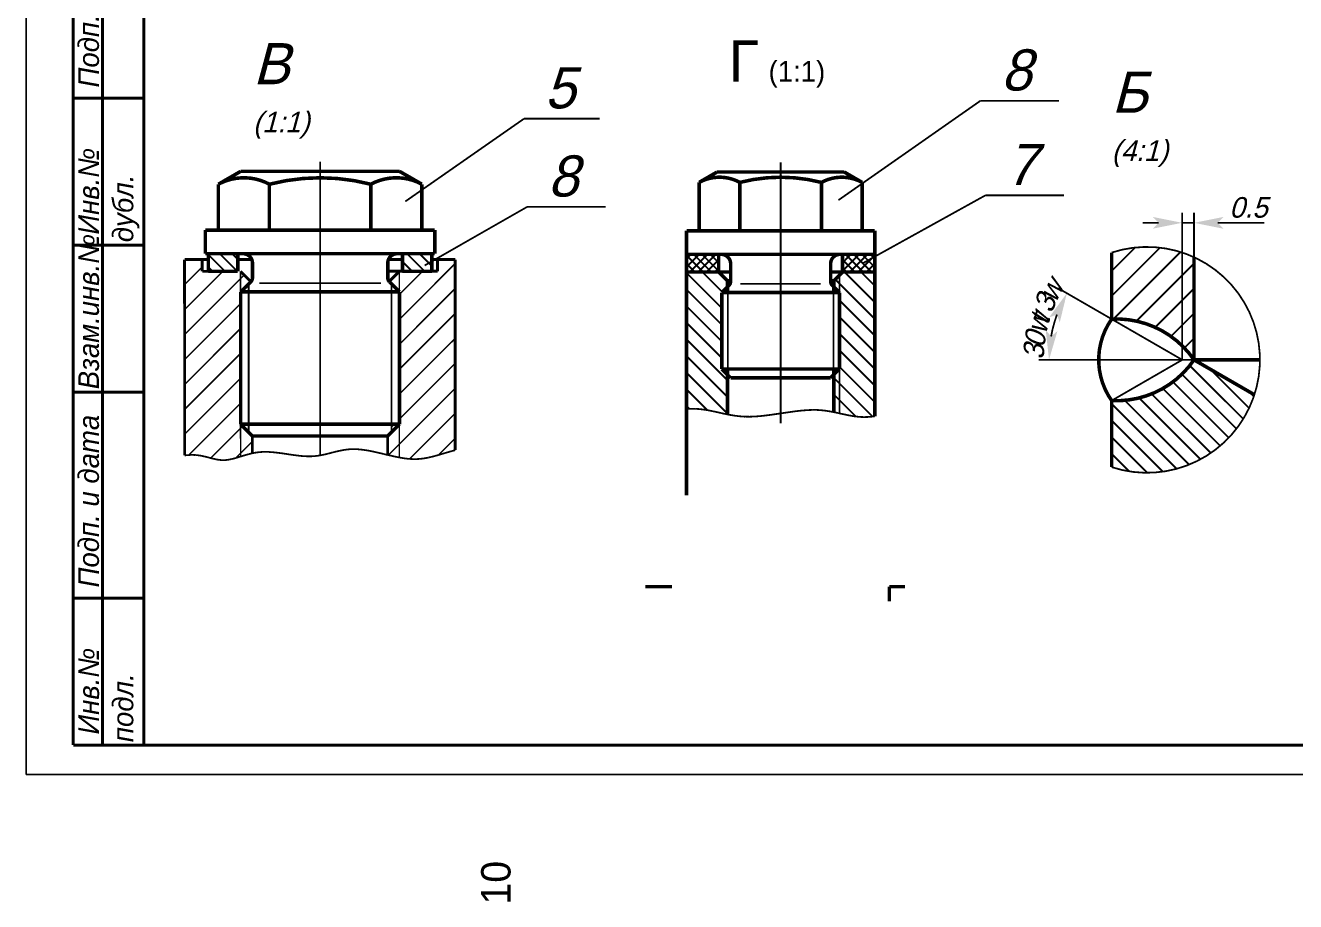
# Model space of a CAD drawing. Header units: millimetres. Extents: x 88 to 508, y -155 to 461.
# Drawn here: x 88 to 303.9, y -155.2 to -6.2 of the extents above; entities that cross this region are included whole.
import ezdxf

# ---------------------------------------------------------------- set-up
doc = ezdxf.new("R2010")
doc.units = ezdxf.units.MM
doc.styles.add('TextStyle_1', font='Tflex_a', dxfattribs={"oblique": 15, "height": 3.5})
doc.styles.add('TextStyle_10', font='Tflex_a', dxfattribs={"height": 7})
doc.styles.add('TextStyle_11', font='Tflex_a.shx.TTF', dxfattribs={"height": 3.5})
doc.styles.add('TextStyle_12', font='Tflex_a', dxfattribs={"height": 5})
doc.styles.add('TextStyle_2', font='Tflex_a', dxfattribs={"oblique": 15, "height": 7})
doc.styles.add('TextStyle_3', font='Tflex_a', dxfattribs={"oblique": 15, "height": 3.5})
doc.styles.add('TextStyle_4', font='Tflex_a', dxfattribs={"oblique": 15, "height": 3.5})
doc.styles.add('TextStyle_5', font='TFLEXS_A', dxfattribs={"oblique": 15, "height": 3.5})
doc.styles.add('TextStyle_6', font='TFLEXS_A', dxfattribs={"oblique": 15, "height": 3.5})
doc.styles.add('TextStyle_7', font='Tflex_a', dxfattribs={"oblique": 15, "height": 3.5})
doc.styles.add('TextStyle_8', font='TFLEXS_A', dxfattribs={"oblique": 15, "height": 3.5})

# ---------------------------------------------------------------- blocks, each defined once
blk = doc.blocks.new('_PV1Страница_3')
for points in [[(279.62, -40.8), (284.62, -39.8), (279.62, -38.8), (280.62, -39.8)], [(291.62, -38.8), (286.62, -39.8), (291.62, -40.8), (290.62, -39.8)], [(263.8, -56.73), (265, -51.77), (261.99, -55.89), (263.31, -55.4)], [(261.41, -58.03), (261.97, -63.1), (263.4, -58.21), (262.32, -59.12)]]:
    blk.add_hatch(color=7).paths.add_polyline_path(points, flags=0)
at = {"color": 7, "linetype": 'Continuous', "flags": 128}
for points, const_width in [([(284.62, -63.1), (284.62, -38.05)], 0.3), ([(286.62, -63.1), (286.62, -38.05)], 0.3), ([(277.87, -39.8), (280.62, -39.8)], 0.3), ([(284.62, -39.8), (286.62, -39.8)], 0.3), ([(290.62, -39.8), (298.56, -39.8)], 0.3), ([(272.62, -56.17), (272.62, -44.86)], 0.6), ([(272.62, -47.98), (276.6, -44.01)], 0.3), ([(272.62, -52.23), (280.82, -44.03)], 0.3), ([(272.93, -56.16), (284.32, -44.77)], 0.3), ([(276.82, -56.52), (286.62, -46.71)], 0.3), ([(286.62, -63.1), (286.62, -45.65)], 0.6), ([(263.49, -50.9), (272.62, -56.17)], 0.3), ([(280.01, -57.57), (286.62, -50.96)], 0.3), ([(272.62, -56.17), (284.62, -63.1)], 0.3), ([(282.7, -59.12), (286.62, -55.2)], 0.3), ([(284.98, -61.08), (286.62, -59.44)], 0.3), ([(260.22, -63.1), (284.62, -63.1)], 0.3), ([(272.62, -70.03), (284.62, -63.1)], 0.3), ([(284.62, -63.1), (286.62, -63.1)], 0.3), ([(285.9, -64.07), (294.98, -73.15)], 0.3), ([(286.62, -63.1), (297.82, -63.1)], 0.6), ([(286.62, -63.1), (296.88, -69.03)], 0.6), ([(289.34, -64.67), (295.98, -71.31)], 0.3), ([(283.03, -66.85), (292.52, -76.34)], 0.3), ([(284.56, -65.55), (293.83, -74.82)], 0.3), ([(279.41, -68.89), (289.47, -78.94)], 0.3), ([(281.32, -67.97), (291.07, -77.72)], 0.3), ([(296.03, -68.53), (296.79, -69.3)], 0.3), ([(272.62, -81.34), (272.62, -70.03)], 0.6), ([(272.62, -70.58), (283.67, -81.63)], 0.3), ([(274.85, -69.99), (285.78, -80.92)], 0.3), ([(277.28, -69.58), (287.71, -80.01)], 0.3), ([(272.62, -73.41), (281.32, -82.11)], 0.3), ([(272.62, -76.24), (278.68, -82.3)], 0.3), ([(272.62, -79.07), (275.62, -82.07)], 0.3)]:
    blk.add_lwpolyline(points, dxfattribs=dict(at, const_width=const_width))
at = {"color": 7, "linetype": 'Continuous'}
for points, const_width in [([(272.62, -81.34, 1.381699), (272.62, -44.86, 1.381699)], 0.3), ([(263.32, -55.4, 0.042647), (262.32, -59.12, 0.042647)], 0.3), ([(272.62, -56.17, 0.317837), (272.62, -70.03, 0.317837)], 0.6), ([(286.62, -63.1, 0.260652), (272.62, -56.17, 0.260652)], 0.6), ([(272.62, -70.03, 0.260652), (286.62, -63.1, 0.260652)], 0.6)]:
    blk.add_lwpolyline(points, format="xyb", dxfattribs=dict(at, const_width=const_width))
at = {"color": 7, "style": 'TextStyle_1', "oblique": 15}
blk.add_text('0.5', height=3.5, dxfattribs=at).set_placement((292.62, -38.93))
at = {"color": 7, "oblique": 15}
for s, rotation, style, p in [('w', 64.1731, 'TextStyle_8', (263.13, -53.53)), ('3', 68.4408, 'TextStyle_7', (262.41, -55.33)), ('w', 77.7665, 'TextStyle_5', (261.48, -58.85)), ('t', 73.3407, 'TextStyle_6', (261.81, -57.32)), ('0', 82.5084, 'TextStyle_4', (261.17, -61.15)), ('3', 87.7245, 'TextStyle_3', (261.09, -63.11))]:
    blk.add_text(s, height=3.5, rotation=rotation, dxfattribs=dict(at, style=style)).set_placement(p)
blk = doc.blocks.new('_PV3Страница_6')
at = {"color": 7, "linetype": 'Continuous', "flags": 128}
for points, const_width in [([(226.17, -35.95), (250.3, -19.06)], 0.3), ([(250.3, -19.06), (263.68, -19.06)], 0.3), ([(216.35, -73.87), (216.35, -29.49)], 0.3), ([(202.49, -32.93), (205.55, -31.16)], 0.6), ([(205.55, -31.16), (227.15, -31.16)], 0.6), ([(227.15, -31.16), (230.21, -32.93)], 0.6), ([(202.49, -41.16), (202.49, -32.93)], 0.6), ([(209.42, -41.16), (209.42, -32.93)], 0.6), ([(223.28, -41.16), (223.28, -32.93)], 0.6), ([(230.21, -41.16), (230.21, -32.93)], 0.6), ([(230.31, -46.68), (251.16, -35.13)], 0.3), ([(251.16, -35.13), (264.54, -35.13)], 0.3), ([(200.35, -41.16), (202.49, -41.16)], 0.6), ([(200.35, -45.16), (200.35, -41.16)], 0.6), ([(202.49, -41.16), (230.21, -41.16)], 0.6), ([(230.21, -41.16), (232.35, -41.16)], 0.6), ([(232.35, -45.16), (232.35, -41.16)], 0.6), ([(200.35, -45.16), (226.45, -45.16)], 0.6), ([(200.35, -48.16), (200.35, -45.16)], 0.6), ([(200.35, -45.9), (201.09, -45.16)], 0.3), ([(200.35, -47.32), (202.51, -45.16)], 0.3), ([(200.35, -45.34), (200.35, -45.34)], 0.3), ([(200.35, -45.34), (203.17, -48.16)], 0.3), ([(200.92, -48.16), (203.92, -45.16)], 0.3), ([(201.58, -45.16), (204.58, -48.16)], 0.3), ([(202.34, -48.16), (205.34, -45.16)], 0.3), ([(203, -45.16), (205.82, -47.99)], 0.3), ([(204.41, -45.16), (205.82, -46.58)], 0.3), ([(205.82, -48.16), (205.82, -45.16)], 0.6), ([(226.45, -45.16), (232.35, -45.16)], 0.6), ([(226.88, -48.16), (226.88, -45.16)], 0.6), ([(226.88, -46.58), (228.29, -45.16)], 0.3), ([(226.88, -47.99), (229.7, -45.16)], 0.3), ([(227.37, -45.16), (230.37, -48.16)], 0.3), ([(228.12, -48.16), (231.12, -45.16)], 0.3), ([(228.78, -45.16), (231.78, -48.16)], 0.3), ([(229.53, -48.16), (232.35, -45.34)], 0.3), ([(230.19, -45.16), (232.35, -47.32)], 0.3), ([(231.61, -45.16), (232.35, -45.9)], 0.3), ([(232.35, -48.16), (232.35, -45.16)], 0.6), ([(200.35, -45.9), (200.35, -45.9)], 0.3), ([(200.35, -46.76), (200.35, -46.76)], 0.3), ([(200.35, -46.76), (201.75, -48.16)], 0.3), ([(203.75, -48.16), (205.82, -46.09)], 0.3), ([(205.16, -48.16), (205.82, -47.5)], 0.3), ([(207.85, -49.75), (207.85, -46.76)], 0.6), ([(224.85, -49.75), (224.85, -46.76)], 0.6), ([(226.88, -46.09), (228.95, -48.16)], 0.3), ([(226.88, -47.5), (227.54, -48.16)], 0.3), ([(230.95, -48.16), (232.35, -46.76)], 0.3), ([(200.35, -48.16), (203.85, -48.16)], 0.6), ([(200.35, -48.16), (200.35, -86.16)], 0.6), ([(200.35, -48.31), (206.35, -54.31)], 0.3), ([(203.03, -48.16), (206.35, -51.48)], 0.3), ([(203.85, -48.16), (207.85, -48.16)], 0.6), ([(203.85, -48.16), (203.85, -48.16)], 0.6), ([(203.85, -48.16), (207.85, -48.16)], 0.6), ([(205.82, -48.16), (207.32, -49.66)], 0.6), ([(207.32, -49.66), (207.85, -49.66)], 0.6), ([(207.32, -51.66), (207.32, -49.66)], 0.6), ([(224.85, -48.16), (228.85, -48.16)], 0.6), ([(224.85, -48.16), (228.85, -48.16)], 0.6), ([(224.85, -49.66), (225.38, -49.66)], 0.6), ([(225.38, -49.66), (226.88, -48.16)], 0.6), ([(225.38, -51.66), (225.38, -49.66)], 0.6), ([(225.62, -49.42), (226.35, -50.15)], 0.3), ([(226.35, -51.66), (226.35, -48.69)], 0.3), ([(227.19, -48.16), (232.35, -53.32)], 0.3), ([(228.85, -48.16), (232.35, -48.16)], 0.6), ([(228.85, -48.16), (228.85, -48.16)], 0.6), ([(230.02, -48.16), (232.35, -50.49)], 0.3), ([(232.35, -48.16), (232.35, -48.16)], 0.6), ([(232.35, -72.69), (232.35, -48.16)], 0.6), ([(200.35, -51.14), (206.35, -57.14)], 0.3), ([(206.35, -51.66), (207.56, -50.45)], 0.6), ([(206.35, -51.66), (226.35, -51.66)], 0.6), ([(206.35, -64.66), (206.35, -51.66)], 0.6), ([(206.35, -51.48), (206.53, -51.66)], 0.3), ([(207.37, -65.68), (207.37, -50.64)], 0.3), ([(209.52, -50.16), (223.18, -50.16)], 0.3), ([(225.14, -50.45), (226.35, -51.66)], 0.6), ([(225.33, -65.68), (225.33, -50.64)], 0.3), ([(226.35, -64.66), (226.35, -51.66)], 0.6), ([(226.35, -50.15), (232.35, -56.15)], 0.3), ([(200.35, -53.97), (206.35, -59.97)], 0.3), ([(226.35, -52.98), (232.35, -58.98)], 0.3), ([(226.35, -55.81), (232.35, -61.81)], 0.3), ([(200.35, -56.79), (206.35, -62.79)], 0.3), ([(200.35, -59.62), (206.35, -65.62)], 0.3), ([(226.35, -58.64), (232.35, -64.64)], 0.3), ([(200.35, -62.45), (206.35, -68.45)], 0.3), ([(226.35, -61.47), (232.35, -67.47)], 0.3), ([(206.35, -64.66), (226.35, -64.66)], 0.6), ([(206.35, -64.66), (207.85, -66.16)], 0.6), ([(207.32, -72.38), (207.32, -64.66)], 0.6), ([(224.85, -66.16), (226.35, -64.66)], 0.6), ([(225.38, -71.99), (225.38, -64.66)], 0.6), ([(226.35, -64.29), (232.35, -70.29)], 0.3), ([(226.35, -72.2), (226.35, -64.66)], 0.3), ([(200.35, -65.28), (206.35, -71.28)], 0.3), ([(206.35, -65.62), (207.32, -66.6)], 0.3), ([(207.85, -66.16), (224.85, -66.16)], 0.6), ([(225.38, -66.15), (226.35, -67.12)], 0.3), ([(200.35, -68.11), (203.9, -71.66)], 0.3), ([(206.35, -68.45), (207.32, -69.42)], 0.3), ([(225.38, -68.98), (226.35, -69.95)], 0.3), ([(226.35, -67.12), (231.97, -72.74)], 0.3), ([(200.35, -70.94), (200.85, -71.43)], 0.3), ([(206.35, -71.28), (207.32, -72.25)], 0.3), ([(226.35, -69.95), (229.13, -72.73)], 0.3), ([(200.35, -71.46), (200.53, -71.45)], 0.3), ([(200.53, -71.45), (200.92, -71.43)], 0.3), ([(200.92, -71.43), (201.3, -71.42)], 0.3), ([(201.3, -71.42), (201.68, -71.43)], 0.3), ([(201.68, -71.43), (201.93, -71.43)], 0.3), ([(201.93, -71.43), (202.05, -71.44)], 0.3), ([(202.05, -71.44), (202.17, -71.45)], 0.3), ([(202.17, -71.45), (202.42, -71.46)], 0.3), ([(202.42, -71.46), (202.78, -71.5)], 0.3), ([(202.78, -71.5), (203.14, -71.54)], 0.3), ([(203.14, -71.54), (203.49, -71.59)], 0.3), ([(203.49, -71.59), (203.85, -71.65)], 0.3), ([(203.85, -71.65), (204.2, -71.71)], 0.3), ([(204.2, -71.71), (204.56, -71.78)], 0.3), ([(204.56, -71.78), (204.91, -71.85)], 0.3), ([(204.91, -71.85), (205.27, -71.93)], 0.3), ([(205.27, -71.93), (205.62, -72.01)], 0.3), ([(205.62, -72.01), (205.98, -72.09)], 0.3), ([(205.98, -72.09), (206.33, -72.17)], 0.3), ([(206.33, -72.17), (206.69, -72.25)], 0.3), ([(206.69, -72.25), (207.06, -72.32)], 0.3), ([(207.06, -72.32), (207.42, -72.4)], 0.3), ([(207.42, -72.4), (207.79, -72.47)], 0.3), ([(207.79, -72.47), (208.17, -72.53)], 0.3), ([(208.17, -72.53), (208.54, -72.59)], 0.3), ([(208.54, -72.59), (208.93, -72.64)], 0.3), ([(208.93, -72.64), (209.32, -72.69)], 0.3), ([(209.32, -72.69), (209.71, -72.72)], 0.3), ([(209.71, -72.72), (210.11, -72.75)], 0.3), ([(210.11, -72.75), (210.38, -72.76)], 0.3), ([(210.38, -72.76), (210.52, -72.76)], 0.3), ([(210.52, -72.76), (210.68, -72.76)], 0.3), ([(210.68, -72.76), (211.02, -72.77)], 0.3), ([(211.02, -72.77), (211.53, -72.75)], 0.3), ([(211.53, -72.75), (212.04, -72.73)], 0.3), ([(212.04, -72.73), (212.57, -72.69)], 0.3), ([(212.57, -72.69), (213.1, -72.64)], 0.3), ([(213.1, -72.64), (213.64, -72.58)], 0.3), ([(213.64, -72.58), (214.18, -72.51)], 0.3), ([(214.18, -72.51), (214.73, -72.44)], 0.3), ([(214.73, -72.44), (215.28, -72.36)], 0.3), ([(215.28, -72.36), (215.83, -72.28)], 0.3), ([(215.83, -72.28), (216.38, -72.2)], 0.3), ([(216.38, -72.2), (216.93, -72.12)], 0.3), ([(216.93, -72.12), (217.49, -72.04)], 0.3), ([(217.49, -72.04), (218.04, -71.96)], 0.3), ([(218.04, -71.96), (218.58, -71.88)], 0.3), ([(218.58, -71.88), (219.13, -71.81)], 0.3), ([(219.13, -71.81), (219.67, -71.75)], 0.3), ([(219.67, -71.75), (220.2, -71.7)], 0.3), ([(220.2, -71.7), (220.73, -71.66)], 0.3), ([(220.73, -71.66), (221.25, -71.63)], 0.3), ([(221.25, -71.63), (221.77, -71.61)], 0.3), ([(221.77, -71.61), (222.27, -71.61)], 0.3), ([(222.27, -71.61), (222.6, -71.62)], 0.3), ([(222.6, -71.62), (222.76, -71.63)], 0.3), ([(222.76, -71.63), (222.9, -71.64)], 0.3), ([(222.9, -71.64), (223.18, -71.66)], 0.3), ([(223.18, -71.66), (223.59, -71.7)], 0.3), ([(223.59, -71.7), (223.99, -71.75)], 0.3), ([(223.99, -71.75), (224.38, -71.81)], 0.3), ([(224.38, -71.81), (224.77, -71.87)], 0.3), ([(224.77, -71.87), (225.16, -71.95)], 0.3), ([(225.16, -71.95), (225.54, -72.02)], 0.3), ([(225.38, -71.8), (225.61, -72.04)], 0.3), ([(225.54, -72.02), (225.92, -72.1)], 0.3), ([(225.92, -72.1), (226.3, -72.19)], 0.3), ([(226.3, -72.19), (226.67, -72.27)], 0.3), ([(226.67, -72.27), (227.05, -72.35)], 0.3), ([(227.05, -72.35), (227.43, -72.43)], 0.3), ([(227.43, -72.43), (227.8, -72.51)], 0.3), ([(227.8, -72.51), (228.18, -72.58)], 0.3), ([(228.18, -72.58), (228.56, -72.65)], 0.3), ([(228.56, -72.65), (228.95, -72.71)], 0.3), ([(228.95, -72.71), (229.34, -72.75)], 0.3), ([(229.34, -72.75), (229.73, -72.79)], 0.3), ([(229.73, -72.79), (230.13, -72.82)], 0.3), ([(230.13, -72.82), (230.54, -72.83)], 0.3), ([(230.54, -72.83), (230.95, -72.82)], 0.3), ([(230.95, -72.82), (231.37, -72.8)], 0.3), ([(231.37, -72.8), (231.66, -72.78)], 0.3), ([(231.66, -72.78), (231.8, -72.76)], 0.3), ([(231.8, -72.76), (231.99, -72.74)], 0.3), ([(231.99, -72.74), (232.35, -72.69)], 0.3), ([(193.35, -101.66), (197.88, -101.66)], 0.6), ([(234.83, -104.16), (234.83, -101.66)], 0.6), ([(234.83, -101.66), (237.47, -101.66)], 0.6)]:
    blk.add_lwpolyline(points, dxfattribs=dict(at, const_width=const_width))
at = {"color": 7, "linetype": 'Continuous', "const_width": 0.6}
for points in [[(209.42, -32.93, 0.2547), (202.49, -32.93, 0.2547)], [(223.28, -32.93, 0.12735), (209.42, -32.93, 0.12735)], [(230.21, -32.93, 0.2547), (223.28, -32.93, 0.2547)], [(207.85, -46.76, 0.414214), (206.25, -45.16, 0.414214)], [(226.45, -45.16, 0.414214), (224.85, -46.76, 0.414214)], [(207.56, -50.45, 0.198912), (207.85, -49.75, 0.198912)], [(224.85, -49.75, 0.198912), (225.14, -50.45, 0.198912)]]:
    blk.add_lwpolyline(points, format="xyb", dxfattribs=at)
at = {"color": 7}
for s, height, style, p in [('Г', 7, 'TextStyle_10', (207.55, -15.78)), ('(1:1)', 3.5, 'TextStyle_11', (214.3, -15.78))]:
    blk.add_text(s, height=height, dxfattribs=dict(at, style=style)).set_placement(p)
at = {"color": 7, "style": 'TextStyle_2', "oblique": 15}
for s, p in [('8', (253.8, -17.31)), ('7', (254.66, -33.38))]:
    blk.add_text(s, height=7, dxfattribs=at).set_placement(p)
blk = doc.blocks.new('_PV4Страница_5')
at = {"color": 7, "linetype": 'Continuous', "flags": 128}
for points, const_width in [([(152.55, -36.17), (172.73, -22.1)], 0.3), ([(172.73, -22.1), (185.6, -22.1)], 0.3), ([(138.07, -79.34), (138.07, -29.38)], 0.3), ([(120.77, -33.24), (124.57, -31.05)], 0.6), ([(124.57, -31.05), (151.57, -31.05)], 0.6), ([(151.57, -31.05), (155.37, -33.24)], 0.6), ([(120.77, -41.05), (120.77, -33.24)], 0.6), ([(129.45, -41.05), (129.45, -33.24)], 0.6), ([(146.69, -41.05), (146.69, -33.24)], 0.6), ([(155.37, -41.05), (155.37, -33.24)], 0.6), ([(155.84, -47.05), (173.26, -37.09)], 0.3), ([(173.26, -37.09), (186.63, -37.09)], 0.3), ([(118.57, -41.05), (120.77, -41.05)], 0.6), ([(118.57, -45.05), (118.57, -41.05)], 0.6), ([(120.77, -41.05), (155.37, -41.05)], 0.6), ([(155.37, -41.05), (157.57, -41.05)], 0.6), ([(157.57, -45.05), (157.57, -41.05)], 0.6), ([(118.57, -45.05), (151.17, -45.05)], 0.6), ([(119.07, -45.05), (124.07, -45.05)], 0.6), ([(119.07, -48.05), (119.07, -45.05)], 0.6), ([(119.07, -45.23), (121.89, -48.05)], 0.3), ([(121.01, -45.05), (124.01, -48.05)], 0.3), ([(123.13, -45.05), (124.07, -45.98)], 0.3), ([(124.07, -48.05), (124.07, -45.05)], 0.6), ([(151.17, -45.05), (152.07, -45.05)], 0.6), ([(152.07, -45.04), (157.07, -45.04)], 0.6), ([(152.07, -48.04), (152.07, -45.04)], 0.6), ([(152.83, -45.04), (155.83, -48.04)], 0.3), ([(154.95, -45.04), (157.07, -47.16)], 0.3), ([(157.07, -48.04), (157.07, -45.04)], 0.6), ([(157.07, -45.05), (157.57, -45.05)], 0.6), ([(115.04, -46.05), (118.04, -46.05)], 0.5), ([(115.04, -46.05), (115.04, -48.05)], 0.5), ([(117.29, -48.05), (118.04, -47.3)], 0.25), ([(118.04, -46.05), (119.07, -46.05)], 0.5), ([(118.04, -46.05), (118.04, -48.05)], 0.5), ([(119.07, -47.35), (119.77, -48.05)], 0.3), ([(124.07, -46.05), (126.45, -46.05)], 0.5), ([(126.57, -49.13), (126.57, -46.65)], 0.6), ([(149.57, -49.13), (149.57, -46.65)], 0.6), ([(149.69, -46.04), (152.07, -46.04)], 0.5), ([(152.07, -46.41), (153.7, -48.04)], 0.3), ([(157.07, -46.04), (161.04, -46.04)], 0.5), ([(158.04, -46.04), (158.04, -48.04)], 0.5), ([(159.71, -48.04), (161.04, -46.71)], 0.25), ([(161.04, -46.04), (161.04, -48.04)], 0.5), ([(115.04, -48.05), (115.05, -79.35)], 0.5), ([(115.04, -50.3), (117.29, -48.05)], 0.25), ([(115.05, -54.54), (120.94, -48.64)], 0.25), ([(115.05, -58.78), (125.16, -48.66)], 0.25), ([(118.04, -48.05), (119.07, -48.05)], 0.5), ([(119.07, -48.05), (124.07, -48.05)], 0.6), ([(120.94, -48.64), (121.53, -48.05)], 0.25), ([(124.57, -51.55), (126.28, -49.84)], 0.6), ([(124.54, -48.05), (126.3, -49.81)], 0.5), ([(124.54, -48.05), (124.55, -79.54)], 0.25), ([(149.57, -48.04), (152.07, -48.04)], 0.5), ([(149.81, -49.78), (151.54, -48.04)], 0.5), ([(149.86, -49.84), (151.57, -51.55)], 0.6), ([(151.54, -48.04), (151.54, -51.55)], 0.25), ([(151.57, -56.19), (159.71, -48.04)], 0.25), ([(151.57, -51.95), (154.91, -48.61)], 0.25), ([(152.07, -48.04), (157.07, -48.04)], 0.6), ([(154.91, -48.61), (155.47, -48.04)], 0.25), ([(157.07, -48.04), (158.04, -48.04)], 0.5), ([(161.04, -48.04), (161.05, -78.45)], 0.5), ([(124.57, -51.55), (151.57, -51.55)], 0.6), ([(124.57, -74.05), (124.57, -51.55)], 0.6), ([(125.93, -75.41), (125.93, -50.19)], 0.3), ([(127.73, -50.05), (148.4, -50.05)], 0.3), ([(150.21, -75.41), (150.21, -50.19)], 0.3), ([(151.57, -74.05), (151.57, -51.55)], 0.6), ([(151.57, -60.44), (161.04, -50.95)], 0.25), ([(115.05, -63.02), (124.57, -53.5)], 0.25), ([(151.57, -64.68), (161.05, -55.2)], 0.25), ([(115.05, -67.27), (124.57, -57.74)], 0.25), ([(151.57, -68.92), (161.05, -59.44)], 0.25), ([(115.05, -71.51), (124.57, -61.99)], 0.25), ([(151.57, -73.17), (161.05, -63.68)], 0.25), ([(115.05, -75.75), (124.57, -66.23)], 0.25), ([(149.68, -79.3), (161.05, -67.92)], 0.25), ([(115.76, -79.28), (124.57, -70.47)], 0.25), ([(153.28, -79.94), (161.05, -72.17)], 0.25), ([(119.48, -79.8), (125.24, -74.05)], 0.25), ([(124.57, -74.05), (151.57, -74.05)], 0.6), ([(124.57, -74.05), (126.57, -76.05)], 0.6), ([(149.57, -76.05), (151.57, -74.05)], 0.6), ([(150.21, -74.53), (150.69, -74.05)], 0.25), ([(151.55, -74.05), (151.55, -79.7)], 0.25), ([(123.75, -79.78), (126.55, -76.98)], 0.25), ([(126.57, -76.05), (149.57, -76.05)], 0.6), ([(126.55, -76.03), (126.55, -78.99)], 0.5), ([(149.55, -76.05), (149.55, -79.27)], 0.5), ([(158.18, -79.28), (161.05, -76.41)], 0.25), ([(115.05, -79.35), (115.3, -79.32)], 0.3), ([(115.3, -79.32), (115.64, -79.29)], 0.3), ([(115.64, -79.29), (115.98, -79.27)], 0.3), ([(115.98, -79.27), (116.31, -79.26)], 0.3), ([(116.31, -79.26), (116.63, -79.27)], 0.3), ([(116.63, -79.27), (116.84, -79.28)], 0.3), ([(116.84, -79.28), (116.95, -79.29)], 0.3), ([(116.95, -79.29), (117.03, -79.29)], 0.3), ([(117.03, -79.29), (117.18, -79.31)], 0.3), ([(117.18, -79.31), (117.41, -79.34)], 0.3), ([(117.41, -79.34), (117.63, -79.37)], 0.3), ([(117.63, -79.37), (117.85, -79.41)], 0.3), ([(117.85, -79.41), (118.07, -79.45)], 0.3), ([(118.07, -79.45), (118.28, -79.5)], 0.3), ([(118.28, -79.5), (118.49, -79.55)], 0.3), ([(118.49, -79.55), (118.71, -79.6)], 0.3), ([(118.71, -79.6), (118.92, -79.65)], 0.3), ([(118.92, -79.65), (119.12, -79.71)], 0.3), ([(119.12, -79.71), (119.33, -79.76)], 0.3), ([(119.33, -79.76), (119.53, -79.82)], 0.3), ([(119.53, -79.82), (119.74, -79.87)], 0.3), ([(119.74, -79.87), (119.94, -79.92)], 0.3), ([(119.94, -79.92), (120.14, -79.96)], 0.3), ([(120.14, -79.96), (120.35, -80.01)], 0.3), ([(120.35, -80.01), (120.55, -80.05)], 0.3), ([(122.49, -80.08), (122.74, -80.03)], 0.3), ([(122.74, -80.03), (122.98, -79.98)], 0.3), ([(122.98, -79.98), (123.23, -79.92)], 0.3), ([(123.23, -79.92), (123.48, -79.86)], 0.3), ([(123.48, -79.86), (123.73, -79.79)], 0.3), ([(123.73, -79.79), (123.99, -79.71)], 0.3), ([(123.99, -79.71), (124.25, -79.63)], 0.3), ([(124.25, -79.63), (124.51, -79.55)], 0.3), ([(124.51, -79.55), (124.77, -79.47)], 0.3), ([(124.77, -79.47), (125.04, -79.39)], 0.3), ([(125.04, -79.39), (125.31, -79.31)], 0.3), ([(125.31, -79.31), (125.59, -79.23)], 0.3), ([(125.59, -79.23), (125.86, -79.15)], 0.3), ([(125.86, -79.15), (126.14, -79.08)], 0.3), ([(126.14, -79.08), (126.43, -79.01)], 0.3), ([(126.43, -79.01), (126.72, -78.95)], 0.3), ([(126.72, -78.95), (127.01, -78.89)], 0.3), ([(127.01, -78.89), (127.3, -78.85)], 0.3), ([(127.3, -78.85), (127.6, -78.81)], 0.3), ([(127.6, -78.81), (127.81, -78.79)], 0.3), ([(127.81, -78.79), (127.91, -78.78)], 0.3), ([(127.91, -78.78), (128.03, -78.77)], 0.3), ([(128.03, -78.77), (128.27, -78.75)], 0.3), ([(128.27, -78.75), (128.64, -78.74)], 0.3), ([(128.64, -78.74), (129.02, -78.75)], 0.3), ([(129.02, -78.75), (129.4, -78.76)], 0.3), ([(129.4, -78.76), (129.78, -78.79)], 0.3), ([(129.78, -78.79), (130.17, -78.82)], 0.3), ([(130.17, -78.82), (130.55, -78.86)], 0.3), ([(130.55, -78.86), (130.94, -78.91)], 0.3), ([(130.94, -78.91), (131.34, -78.96)], 0.3), ([(131.34, -78.96), (131.73, -79.01)], 0.3), ([(131.73, -79.01), (132.12, -79.07)], 0.3), ([(132.12, -79.07), (132.52, -79.13)], 0.3), ([(132.52, -79.13), (132.91, -79.19)], 0.3), ([(132.91, -79.19), (133.3, -79.25)], 0.3), ([(133.3, -79.25), (133.7, -79.3)], 0.3), ([(133.7, -79.3), (134.09, -79.35)], 0.3), ([(134.09, -79.35), (134.47, -79.4)], 0.3), ([(134.47, -79.4), (134.86, -79.44)], 0.3), ([(134.86, -79.44), (135.24, -79.47)], 0.3), ([(135.24, -79.47), (135.61, -79.49)], 0.3), ([(135.61, -79.49), (135.98, -79.51)], 0.3), ([(135.98, -79.51), (136.35, -79.51)], 0.3), ([(136.35, -79.51), (136.59, -79.5)], 0.3), ([(136.59, -79.5), (136.71, -79.5)], 0.3), ([(136.71, -79.5), (136.82, -79.49)], 0.3), ([(136.82, -79.49), (137.03, -79.48)], 0.3), ([(137.03, -79.48), (137.34, -79.45)], 0.3), ([(137.34, -79.45), (137.65, -79.41)], 0.3), ([(137.65, -79.41), (137.96, -79.36)], 0.3), ([(137.96, -79.36), (138.27, -79.3)], 0.3), ([(138.27, -79.3), (138.57, -79.24)], 0.3), ([(138.57, -79.24), (138.87, -79.18)], 0.3), ([(138.87, -79.18), (139.17, -79.11)], 0.3), ([(139.17, -79.11), (139.46, -79.03)], 0.3), ([(139.46, -79.03), (139.76, -78.96)], 0.3), ([(139.76, -78.96), (140.05, -78.88)], 0.3), ([(140.05, -78.88), (140.35, -78.81)], 0.3), ([(140.35, -78.81), (140.65, -78.73)], 0.3), ([(140.65, -78.73), (140.95, -78.66)], 0.3), ([(140.95, -78.66), (141.25, -78.59)], 0.3), ([(141.25, -78.59), (141.55, -78.53)], 0.3), ([(141.55, -78.53), (141.85, -78.47)], 0.3), ([(141.85, -78.47), (142.16, -78.41)], 0.3), ([(142.16, -78.41), (142.47, -78.37)], 0.3), ([(142.47, -78.37), (142.79, -78.33)], 0.3), ([(142.79, -78.33), (143.11, -78.3)], 0.3), ([(143.11, -78.3), (143.44, -78.28)], 0.3), ([(143.44, -78.28), (143.66, -78.28)], 0.3), ([(143.66, -78.28), (143.77, -78.28)], 0.3), ([(143.77, -78.28), (143.9, -78.28)], 0.3), ([(143.9, -78.28), (144.16, -78.28)], 0.3), ([(144.16, -78.28), (144.57, -78.31)], 0.3), ([(144.57, -78.31), (144.98, -78.35)], 0.3), ([(144.98, -78.35), (145.4, -78.4)], 0.3), ([(145.4, -78.4), (145.82, -78.46)], 0.3), ([(145.82, -78.46), (146.25, -78.53)], 0.3), ([(146.25, -78.53), (146.68, -78.61)], 0.3), ([(146.68, -78.61), (147.11, -78.7)], 0.3), ([(147.11, -78.7), (147.55, -78.8)], 0.3), ([(147.55, -78.8), (147.99, -78.9)], 0.3), ([(147.99, -78.9), (148.43, -79)], 0.3), ([(148.43, -79), (148.87, -79.1)], 0.3), ([(148.87, -79.1), (149.3, -79.21)], 0.3), ([(149.3, -79.21), (149.74, -79.31)], 0.3), ([(149.74, -79.31), (150.18, -79.41)], 0.3), ([(150.18, -79.41), (150.61, -79.51)], 0.3), ([(150.61, -79.51), (151.04, -79.6)], 0.3), ([(151.04, -79.6), (151.46, -79.68)], 0.3), ([(151.46, -79.68), (151.88, -79.76)], 0.3), ([(151.88, -79.76), (152.3, -79.83)], 0.3), ([(152.3, -79.83), (152.71, -79.89)], 0.3), ([(152.71, -79.89), (153.11, -79.93)], 0.3), ([(153.11, -79.93), (153.37, -79.95)], 0.3), ([(153.37, -79.95), (153.5, -79.96)], 0.3), ([(153.5, -79.96), (153.61, -79.96)], 0.3), ([(153.61, -79.96), (153.82, -79.97)], 0.3), ([(153.82, -79.97), (154.14, -79.98)], 0.3), ([(154.14, -79.98), (154.46, -79.97)], 0.3), ([(154.46, -79.97), (154.77, -79.96)], 0.3), ([(154.77, -79.96), (155.07, -79.93)], 0.3), ([(155.07, -79.93), (155.37, -79.9)], 0.3), ([(155.37, -79.9), (155.67, -79.86)], 0.3), ([(155.67, -79.86), (155.97, -79.81)], 0.3), ([(155.97, -79.81), (156.26, -79.76)], 0.3), ([(156.26, -79.76), (156.55, -79.7)], 0.3), ([(156.55, -79.7), (156.84, -79.63)], 0.3), ([(156.84, -79.63), (157.13, -79.56)], 0.3), ([(157.13, -79.56), (157.42, -79.49)], 0.3), ([(157.42, -79.49), (157.71, -79.41)], 0.3), ([(157.71, -79.41), (158, -79.33)], 0.3), ([(158, -79.33), (158.3, -79.25)], 0.3), ([(158.3, -79.25), (158.59, -79.16)], 0.3), ([(158.59, -79.16), (158.89, -79.07)], 0.3), ([(158.89, -79.07), (159.19, -78.98)], 0.3), ([(159.19, -78.98), (159.49, -78.89)], 0.3), ([(159.49, -78.89), (159.8, -78.8)], 0.3), ([(159.8, -78.8), (160.11, -78.71)], 0.3), ([(160.11, -78.71), (160.32, -78.65)], 0.3), ([(160.32, -78.65), (160.43, -78.62)], 0.3), ([(160.43, -78.62), (160.54, -78.59)], 0.3), ([(160.54, -78.59), (160.75, -78.53)], 0.3), ([(160.75, -78.53), (161.05, -78.45)], 0.3), ([(120.55, -80.05), (120.75, -80.08)], 0.3), ([(120.75, -80.08), (120.96, -80.11)], 0.3), ([(120.96, -80.11), (121.16, -80.13)], 0.3), ([(121.16, -80.13), (121.36, -80.15)], 0.3), ([(121.36, -80.15), (121.57, -80.15)], 0.3), ([(121.57, -80.15), (121.71, -80.15)], 0.3), ([(121.71, -80.15), (121.78, -80.15)], 0.3), ([(121.78, -80.15), (121.86, -80.15)], 0.3), ([(121.86, -80.15), (122.01, -80.14)], 0.3), ([(122.01, -80.14), (122.25, -80.11)], 0.3), ([(122.25, -80.11), (122.49, -80.08)], 0.3)]:
    blk.add_lwpolyline(points, dxfattribs=dict(at, const_width=const_width))
at = {"color": 7, "linetype": 'Continuous', "const_width": 0.6}
for points in [[(129.45, -33.24, 0.252733), (120.77, -33.24, 0.252733)], [(146.69, -33.24, 0.127271), (129.45, -33.24, 0.127271)], [(155.37, -33.24, 0.252733), (146.69, -33.24, 0.252733)], [(126.57, -46.65, 0.414214), (124.97, -45.05, 0.414214)], [(151.17, -45.05, 0.414214), (149.57, -46.65, 0.414214)], [(126.28, -49.84, 0.198912), (126.57, -49.13, 0.198912)], [(149.57, -49.13, 0.198912), (149.86, -49.84, 0.198912)]]:
    blk.add_lwpolyline(points, format="xyb", dxfattribs=at)
at = {"color": 7, "style": 'TextStyle_2', "oblique": 15}
for s, p in [('5', (176.23, -20.35)), ('8', (176.76, -35.34))]:
    blk.add_text(s, height=7, dxfattribs=at).set_placement(p)
at = {"color": 7, "style": 'TextStyle_12'}
blk.add_text('10', height=5, rotation=90.0137, dxfattribs=at).set_placement((170.44, -155.72))
blk = doc.blocks.new('_FR7Страница_1')
at = {"color": 7, "linetype": 'Continuous', "flags": 128}
for points, const_width in [([(88.1, 460.4), (88.1, -133.6)], 0.25), ([(108.1, -128.6), (108.1, 455.4)], 0.5), ([(96.1, -128.6), (96.1, 16.4)], 0.5), ([(101.1, 16.4), (101.1, -128.6)], 0.5), ([(96.1, -18.6), (108.1, -18.6)], 0.5), ([(96.1, -43.6), (108.1, -43.6)], 0.5), ([(108.1, -68.6), (96.1, -68.6)], 0.5), ([(96.1, -103.6), (108.1, -103.6)], 0.5), ([(108.1, -128.6), (96.1, -128.6)], 0.5), ([(503.1, -128.6), (108.1, -128.6)], 0.5), ([(88.1, -133.6), (508.1, -133.6)], 0.25)]:
    blk.add_lwpolyline(points, dxfattribs=dict(at, const_width=const_width))
at = {"color": 7, "char_height": 3.5, "rotation": 90}
for s, insert, width, attachment_point in [('\\pl0.5;{\\fT-FLEX Type A|b0|i1;\\l Подп. и дата}', (96.975, -18.6), 35, 1), ('\\pl0.5;{\\fT-FLEX Type A|b0|i1;\\l Инв.№ дубл.}', (96.975, -43.6), 25, 1), ('\\pl0.5;{\\fT-FLEX Type A|b0|i1;\\l}', (104.6, -31.1), 25, 5), ('\\pl0.5;{\\fT-FLEX Type A|b0|i1;\\l Взам.инв.№}', (96.975, -68.6), 25, 1), ('\\pl0.5;{\\fT-FLEX Type A|b0|i1;\\l}', (104.6, -56.1), 25, 5), ('\\pl0.5;{\\fT-FLEX Type A|b0|i1;\\l Подп. и дата}', (96.975, -103.6), 35, 1), ('\\pl0.5;{\\fT-FLEX Type A|b0|i1;\\l}', (104.6, -86.1), 35, 5), ('\\pl0.5;{\\fT-FLEX Type A|b0|i1;\\l Инв.№ подл.}', (96.975, -128.6), 25, 1), ('\\pl0.5;{\\fT-FLEX Type A|b0|i1;\\l\\H0.857143x;}', (104.6, -116.1), 25, 5)]:
    blk.add_mtext(s, dxfattribs=dict(at, insert=insert, width=width, attachment_point=attachment_point))

msp = doc.modelspace()

# ---------------------------------------------------------------- block references
for name in ['_FR7Страница_1', '_PV3Страница_6', '_PV4Страница_5', '_PV1Страница_3']:
    msp.add_blockref(name, (0, 0))

# ---------------------------------------------------------------- texts
at = {"color": 7, "char_height": 3.5, "attachment_point": 1, "style": 'TextStyle_1'}
for s, insert, width in [('{\\FTflex_a.shx\\q15|c204;\\Q15;\\l\\H2.x;В \\FTflex_a.shx\\q15|c204;\\Q15;\\H0.5x;(1:1)\\P}', (126.66, -9.245), 13.93782), ('{\\FTflex_a.shx\\q15|c204;\\Q15;\\l\\H2.x;Б \\FTflex_a.shx\\q15|c204;\\Q15;\\H0.5x;(4:1)}', (272.61, -14.095), 14.68782)]:
    msp.add_mtext(s, dxfattribs=dict(at, insert=insert, width=width))

doc.saveas('drawing.dxf')
